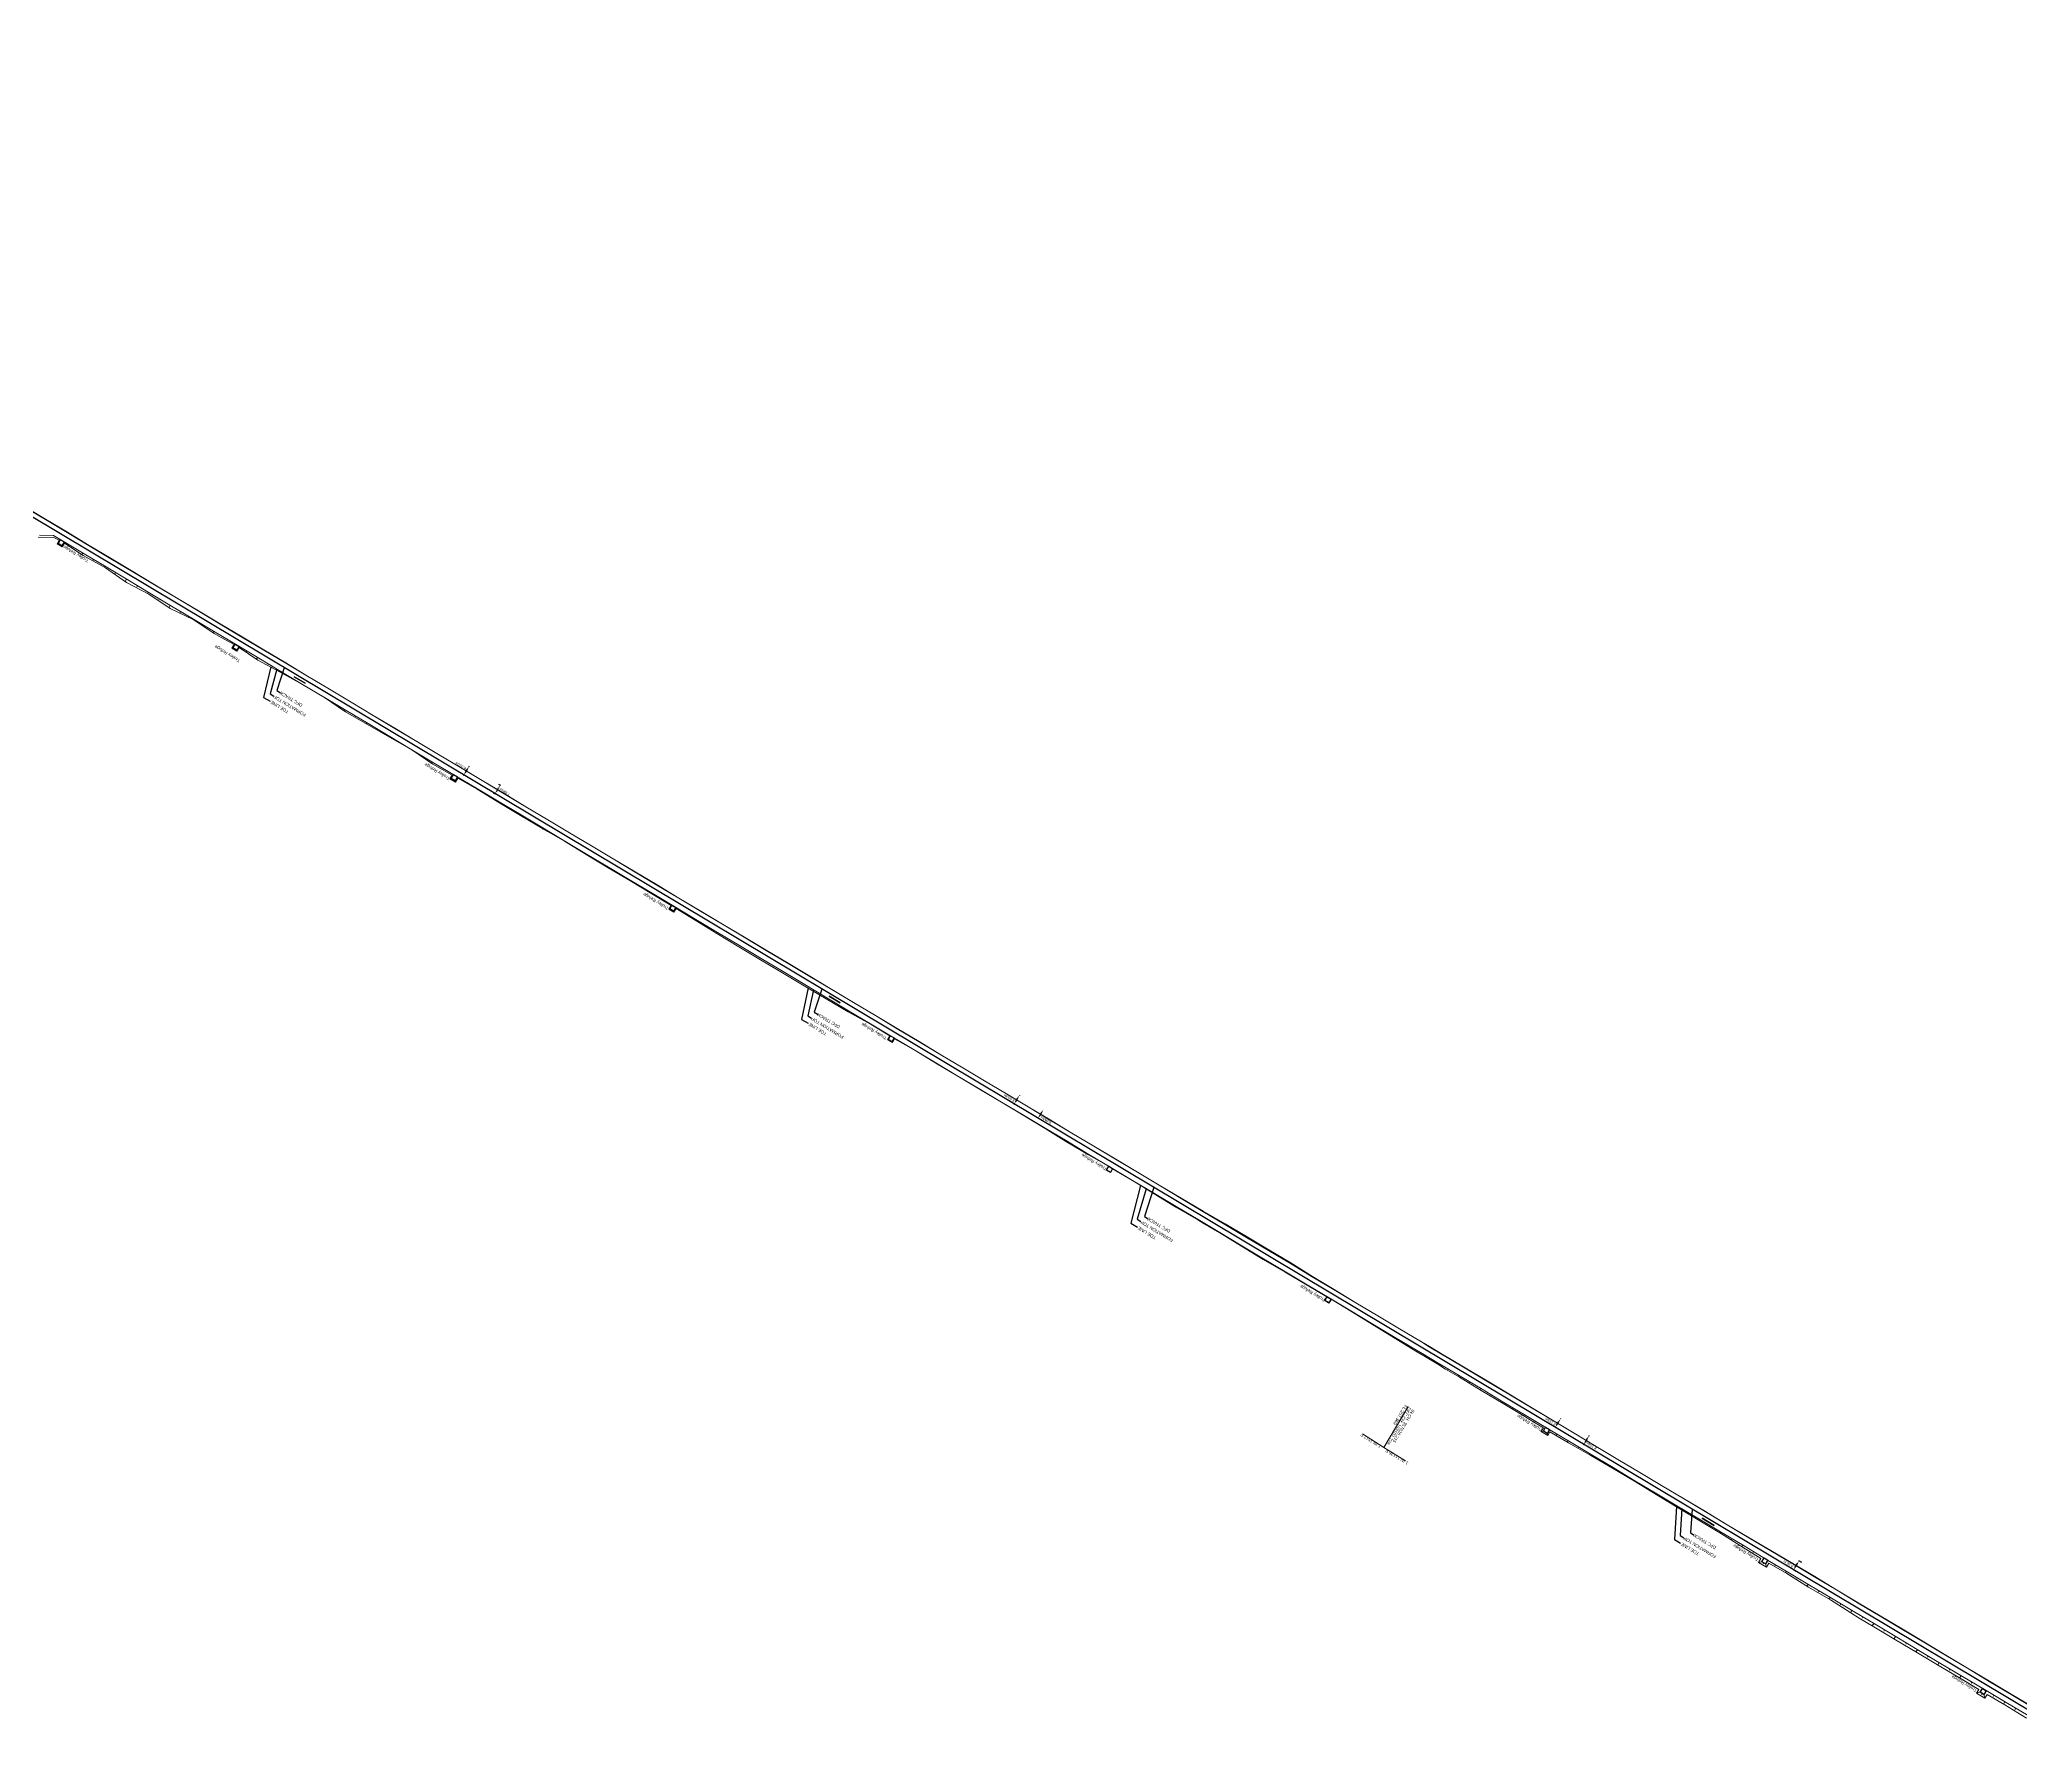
# Model space of a CAD drawing. Header units: metres. Extents: x 593990 to 610403, y 3402023 to 3411833.
# Drawn here: x 595040 to 596597, y 3410249 to 3411596 of the extents above; entities that cross this region are included whole.
import ezdxf
from ezdxf.enums import TextEntityAlignment as Align

# ---------------------------------------------------------------- set-up
doc = ezdxf.new("R2010")
doc.units = ezdxf.units.M
doc.header["$MEASUREMENT"] = 0
doc.header["$PDSIZE"] = 1
for name, color, linetype, lineweight in [('PROPOSED DFCC TOE LINE', 18, 'Continuous', 0), ('PROPOSED DFCC TOE SLOPES', 239, 'Continuous', 0), ('PROPOSED DFCC TRACK', 1, 'Continuous', 0), ('PROPOSED FORMATION LINE - PLAN', 187, 'Continuous', 0), ('PROPOSED GRADES IN PLAN', 10, 'Continuous', 0)]:
    doc.layers.add(name, color=color, linetype=linetype, lineweight=lineweight)
doc.layers.add('Trolley Refuse', color=10, linetype='Continuous')
doc.styles.get("Standard").update_dxf_attribs({"font": 'arial.ttf'})
doc.styles.add('Style-Arial', font='arial.ttf')
doc.dimstyles.new('ISO-25', dxfattribs={"dimtxt": 2.5, "dimasz": 2.5, "dimexe": 1.25, "dimexo": 0.625, "dimtad": 1, "dimtxsty": 'Standard', "dimcen": 2.5, "dimadec": 0, "dimazin": 0, "dimtfac": 1, "dimtmove": 0, "dimatfit": 3, "dimfxl": 1, "dimarcsym": 0})
doc.dimstyles.get("Standard").update_dxf_attribs({"dimtxt": 0.18, "dimasz": 0.18, "dimexe": 0.18, "dimexo": 0.0625, "dimgap": 0.09, "dimtad": 0, "dimtih": 1, "dimtoh": 1, "dimdec": 4, "dimzin": 0, "dimdsep": 46, "dimtxsty": 'Standard', "dimcen": 0.09, "dimadec": 0, "dimazin": 0, "dimtfac": 1, "dimtdec": 4, "dimtofl": 0, "dimtmove": 0, "dimatfit": 3, "dimfxl": 1, "dimtolj": 1, "dimtzin": 0, "dimarcsym": 0})

# ---------------------------------------------------------------- blocks, each defined once
blk = doc.blocks.new('*D86')
at = {"layer": 'Defpoints', "color": 0, "transparency": 16777216}
for p in [(596420.7, 3410391.5), (596422.8, 3410400), (596425, 3410398.7)]:
    blk.add_point(p, dxfattribs=at)
at = {"layer": 'PROPOSED DFCC TRACK', "color": 0, "lineweight": -2, "transparency": 16777216}
for p, q in [((596420.6, 3410391.6), (596418.4, 3410392.8)), ((596419.8, 3410394.9), (596421.5, 3410397.8)), ((596424.9, 3410398.7), (596422.7, 3410400))]:
    blk.add_line(p, q, dxfattribs=at)
at = {"layer": 'PROPOSED DFCC TRACK', "color": 0, "transparency": 16777216}
for points in [[(596419.4, 3410395.1), (596420.2, 3410394.7), (596418.5, 3410392.8)], [(596421.2, 3410398), (596421.9, 3410397.6), (596422.8, 3410400)]]:
    blk.add_solid(points, dxfattribs=at)
at = {"layer": 'PROPOSED DFCC TRACK', "color": 0, "lineweight": 0, "transparency": 16777216, "insert": (596414.4, 3410397.6), "char_height": 2, "attachment_point": 5, "rotation": 149, "style": 'Style-Arial'}
blk.add_mtext('\\A1;\\A1;8.36 m', dxfattribs=at)
blk = doc.blocks.new('TerminatorOpen_0.5')
at = {"color": 0, "linetype": 'ByBlock', "lineweight": -2}
for q in [(-1, 0.25), (-1, 0), (-1, -0.25)]:
    blk.add_line((0, 0), q, dxfattribs=at)
blk = doc.blocks.new('*D48')
at = {"layer": 'Defpoints', "color": 0, "transparency": 16777216}
for p in [(596253.1, 3410491.7), (596257.3, 3410498.7), (596257.8, 3410498.4)]:
    blk.add_point(p, dxfattribs=at)
at = {"layer": 'PROPOSED DFCC TRACK', "color": 0, "lineweight": -2, "transparency": 16777216}
for p, q in [((596253.2, 3410491.6), (596253.7, 3410491.3)), ((596254.9, 3410493.5), (596256.5, 3410496.2)), ((596257.4, 3410498.6), (596257.9, 3410498.3))]:
    blk.add_line(p, q, dxfattribs=at)
at = {"layer": 'PROPOSED DFCC TRACK', "color": 0, "transparency": 16777216}
for points in [[(596254.5, 3410493.7), (596255.3, 3410493.3), (596253.6, 3410491.4)], [(596256.2, 3410496.5), (596256.9, 3410496), (596257.8, 3410498.4)]]:
    blk.add_solid(points, dxfattribs=at)
at = {"layer": 'PROPOSED DFCC TRACK', "color": 0, "lineweight": 0, "transparency": 16777216, "insert": (596259.5, 3410490.7), "char_height": 2, "attachment_point": 5, "rotation": 149, "style": 'Style-Arial'}
blk.add_mtext('\\A1;8.164m', dxfattribs=at)
blk = doc.blocks.new('*D49')
at = {"layer": 'Defpoints', "color": 0, "transparency": 16777216}
for p in [(596231.5, 3410504.6), (596235.4, 3410511.7), (596235.7, 3410511.6)]:
    blk.add_point(p, dxfattribs=at)
at = {"layer": 'PROPOSED DFCC TRACK', "color": 0, "lineweight": -2, "transparency": 16777216}
for p, q in [((596231.4, 3410504.7), (596231.1, 3410504.8)), ((596232.5, 3410506.9), (596234.1, 3410509.6)), ((596235.6, 3410511.7), (596235.3, 3410511.8))]:
    blk.add_line(p, q, dxfattribs=at)
at = {"layer": 'PROPOSED DFCC TRACK', "color": 0, "transparency": 16777216}
for points in [[(596232.2, 3410507.1), (596232.9, 3410506.7), (596231.2, 3410504.8)], [(596233.8, 3410509.8), (596234.5, 3410509.4), (596235.4, 3410511.7)]]:
    blk.add_solid(points, dxfattribs=at)
at = {"layer": 'PROPOSED DFCC TRACK', "color": 0, "lineweight": 0, "transparency": 16777216, "insert": (596227.5, 3410509.5), "char_height": 2, "attachment_point": 5, "rotation": 149, "style": 'Style-Arial'}
blk.add_mtext('\\A1;8.133m', dxfattribs=at)
blk = doc.blocks.new('*D50')
at = {"layer": 'Defpoints', "color": 0, "transparency": 16777216}
for p in [(595828.8, 3410754.8), (595828.9, 3410754.7), (595824.7, 3410747.8)]:
    blk.add_point(p, dxfattribs=at)
at = {"layer": 'PROPOSED DFCC TRACK', "color": 0, "lineweight": -2, "transparency": 16777216}
for p, q in [((595826, 3410749.9), (595827.6, 3410752.6)), ((595828.9, 3410754.7), (595829, 3410754.7)), ((595824.8, 3410747.8), (595824.8, 3410747.7))]:
    blk.add_line(p, q, dxfattribs=at)
at = {"layer": 'PROPOSED DFCC TRACK', "color": 0, "transparency": 16777216}
for points in [[(595825.6, 3410750.2), (595826.4, 3410749.7), (595824.7, 3410747.8)], [(595827.2, 3410752.8), (595827.9, 3410752.4), (595828.9, 3410754.7)]]:
    blk.add_solid(points, dxfattribs=at)
at = {"layer": 'PROPOSED DFCC TRACK', "color": 0, "lineweight": 0, "transparency": 16777216, "insert": (595830.9, 3410746.7), "char_height": 2, "attachment_point": 5, "rotation": 149, "style": 'Style-Arial'}
blk.add_mtext('\\A1;8.093m', dxfattribs=at)
blk = doc.blocks.new('*D51')
at = {"layer": 'Defpoints', "color": 0, "transparency": 16777216}
for p in [(595809.9, 3410766.1), (595810, 3410766), (595805.7, 3410759.2)]:
    blk.add_point(p, dxfattribs=at)
at = {"layer": 'PROPOSED DFCC TRACK', "color": 0, "lineweight": -2, "transparency": 16777216}
for p, q in [((595807.2, 3410761.2), (595808.7, 3410763.9)), ((595810, 3410766), (595810.1, 3410765.9)), ((595805.8, 3410759.1), (595806, 3410759))]:
    blk.add_line(p, q, dxfattribs=at)
at = {"layer": 'PROPOSED DFCC TRACK', "color": 0, "transparency": 16777216}
for points in [[(595808.4, 3410764.1), (595809.1, 3410763.6), (595810, 3410766)], [(595806.8, 3410761.4), (595807.5, 3410761), (595805.9, 3410759.1)]]:
    blk.add_solid(points, dxfattribs=at)
at = {"layer": 'PROPOSED DFCC TRACK', "color": 0, "lineweight": 0, "transparency": 16777216, "insert": (595802.1, 3410763.9), "char_height": 2, "attachment_point": 5, "rotation": 149, "style": 'Style-Arial'}
blk.add_mtext('\\A1;8.092m', dxfattribs=at)
blk = doc.blocks.new('*D52')
at = {"layer": 'Defpoints', "color": 0, "transparency": 16777216}
for p in [(595396.4, 3411003.9), (595400.5, 3411010.7), (595402, 3411009.8)]:
    blk.add_point(p, dxfattribs=at)
at = {"layer": 'PROPOSED DFCC TRACK', "color": 0, "lineweight": -2, "transparency": 16777216}
for p, q in [((595396.5, 3411003.8), (595398, 3411002.9)), ((595399.2, 3411005.1), (595400.7, 3411007.7)), ((595400.6, 3411010.7), (595402.1, 3411009.8))]:
    blk.add_line(p, q, dxfattribs=at)
at = {"layer": 'PROPOSED DFCC TRACK', "color": 0, "transparency": 16777216}
for points in [[(595398.8, 3411005.3), (595399.5, 3411004.9), (595397.9, 3411003)], [(595400.4, 3411007.9), (595401.1, 3411007.5), (595402, 3411009.8)]]:
    blk.add_solid(points, dxfattribs=at)
at = {"layer": 'PROPOSED DFCC TRACK', "color": 0, "lineweight": 0, "transparency": 16777216, "insert": (595405.4, 3411004.6), "char_height": 2, "attachment_point": 5, "rotation": 149, "style": 'Style-Arial'}
blk.add_mtext('\\A1;7.985m', dxfattribs=at)
blk = doc.blocks.new('*D53')
at = {"layer": 'Defpoints', "color": 0, "transparency": 16777216}
for p in [(595373.8, 3411017.4), (595377.5, 3411024.5), (595377.9, 3411024.3)]:
    blk.add_point(p, dxfattribs=at)
at = {"layer": 'PROPOSED DFCC TRACK', "color": 0, "lineweight": -2, "transparency": 16777216}
for p, q in [((595373.7, 3411017.5), (595373.2, 3411017.7)), ((595374.6, 3411019.8), (595376.2, 3411022.4)), ((595377.8, 3411024.3), (595377.3, 3411024.6))]:
    blk.add_line(p, q, dxfattribs=at)
at = {"layer": 'PROPOSED DFCC TRACK', "color": 0, "transparency": 16777216}
for points in [[(595374.3, 3411020), (595375, 3411019.6), (595373.3, 3411017.7)], [(595375.8, 3411022.6), (595376.5, 3411022.2), (595377.5, 3411024.5)]]:
    blk.add_solid(points, dxfattribs=at)
at = {"layer": 'PROPOSED DFCC TRACK', "color": 0, "lineweight": 0, "transparency": 16777216, "insert": (595371, 3411025), "char_height": 2, "attachment_point": 5, "rotation": 149, "style": 'Style-Arial'}
blk.add_mtext('\\A1;8.001m', dxfattribs=at)

msp = doc.modelspace()

# ---------------------------------------------------------------- linework, layer by layer
at = {"layer": 'PROPOSED DFCC TOE LINE', "lineweight": 0, "flags": 128}
for points in [[(595027.5165, 3411229.11), (595044.7, 3411218.8763), (595061.8546, 3411208.5942), (595079.0038, 3411198.3031), (595096.1627, 3411188.0284), (595113.3313, 3411177.7697), (595130.4399, 3411167.4107), (595147.6292, 3411157.1867), (595164.7376, 3411146.8275), (595181.9492, 3411136.6407), (595199.1321, 3411126.4061), (595216.2749, 3411116.1042), (595233.4487, 3411105.8544), (595250.6194, 3411095.5993), (595267.7356, 3411085.253), (595284.8875, 3411074.9665), (595302.034, 3411064.6709), (595319.259, 3411054.5065), (595336.3853, 3411044.1772), (595353.5528, 3411033.9167), (595370.7077, 3411023.6352), (595387.9088, 3411013.431), (595405.064, 3411003.15), (595422.1955, 3410992.8293), (595439.3727, 3410982.5851), (595456.5387, 3410972.322), (595473.7059, 3410962.0611), (595490.8828, 3410951.8164), (595508.0589, 3410941.5703), (595525.2251, 3410931.3078), (595542.375, 3410921.0178), (595559.5438, 3410910.7594), (595576.7114, 3410900.4993), (595593.8757, 3410890.2335), (595611.0471, 3410879.9794), (595628.2377, 3410869.7577), (595645.4229, 3410859.5269), (595662.5618, 3410849.2185), (595679.7016, 3410838.9117), (595696.887, 3410828.6812), (595714.0792, 3410818.4621), (595731.2141, 3410808.147), (595748.3769, 3410797.8787), (595765.5514, 3410787.63), (595782.7146, 3410777.3624), (595799.8949, 3410767.1233), (595817.0656, 3410756.8682), (595834.2108, 3410746.5706), (595851.3561, 3410736.273), (595868.5654, 3410726.0823), (595885.7478, 3410715.8468), (595902.8876, 3410705.5399), (595920.0322, 3410695.2413), (595937.2201, 3410685.0149), (595954.4427, 3410674.8467), (595971.7297, 3410664.7861), (595989.0642, 3410654.805), (596006.1988, 3410644.4894), (596023.4009, 3410634.2868), (596040.2978, 3410623.5738), (596057.381, 3410613.1723), (596074.5287, 3410602.8788), (596091.7216, 3410592.6608), (596108.9206, 3410582.453), (596126.0817, 3410572.1819), (596132.3185, 3410568.4426), (596143.2329, 3410561.8941), (596149.4676, 3410558.1514), (596160.4157, 3410551.6592), (596177.6166, 3410541.4547), (596194.7792, 3410531.1861), (596211.9222, 3410520.8845), (596229.0674, 3410510.5868), (596246.2101, 3410500.2849), (596263.3274, 3410489.9404), (596280.5072, 3410479.7007), (596297.6745, 3410469.4399), (596314.8456, 3410459.1853), (596332.0171, 3410448.9317), (596349.1858, 3410438.6732), (596366.3368, 3410428.3852), (596383.4958, 3410418.1104), (596400.73, 3410407.9616), (596417.9526, 3410397.7933), (596435.1339, 3410387.5558), (596452.2368, 3410377.1873), (596469.3491, 3410366.8345), (596486.5646, 3410356.6545), (596503.7794, 3410346.4731), (596520.9427, 3410336.2056), (596538.0941, 3410325.9183), (596555.2639, 3410315.6615), (596572.4458, 3410305.4253), (596589.6061, 3410295.1527), (596606.7897, 3410284.9192)], [(596601.6284, 3410276.2863), (596584.5309, 3410286.6637), (596570.6889, 3410294.9829), (596568.892, 3410291.9849), (596562.2827, 3410295.9461), (596564.0694, 3410298.9272), (596550.1685, 3410307.1389), (596533.0132, 3410317.4198), (596515.8475, 3410327.6832), (596498.5692, 3410337.7583), (596481.4931, 3410348.1716), (596470.1931, 3410354.9774), (596463.4829, 3410359.0488), (596447.4817, 3410369.2338), (596430.1767, 3410379.2643), (596413.2235, 3410389.8831), (596398.9946, 3410397.9947), (596397.1603, 3410394.9265), (596390.9377, 3410398.6467), (596392.7667, 3410401.706), (596378.8621, 3410410.36), (596361.9605, 3410421.0652), (596344.9077, 3410431.5174), (596327.7241, 3410441.751), (596310.6273, 3410452.1298), (596293.5878, 3410462.6042), (596276.3343, 3410472.7209), (596259.0968, 3410482.8642), (596241.6968, 3410492.7358), (596227.0543, 3410501.5099), (596225.2598, 3410498.5084), (596220.2303, 3410501.5153), (596222.0318, 3410504.5286), (596212.3386, 3410510.3719), (596207.4273, 3410513.3327), (596207.4125, 3410513.3415), (596190.2056, 3410523.536), (596173.0668, 3410533.8445), (596155.9883, 3410544.2539), (596145.0262, 3410550.7226), (596138.8157, 3410554.5058), (596127.9543, 3410561.143), (596121.7392, 3410564.9184), (596104.6735, 3410575.3491), (596087.6064, 3410585.7775), (596070.5783, 3410596.2712), (596055.0332, 3410605.5763), (596053.2334, 3410602.5733), (596050.0033, 3410604.5092), (596051.8005, 3410607.5079), (596036.2409, 3410616.7881), (596018.9938, 3410626.9154), (596001.6949, 3410636.9561), (595984.6743, 3410647.4622), (595967.6223, 3410657.9158), (595954.5764, 3410665.4968), (595951.0693, 3410667.5348), (595950.3286, 3410667.9652), (595933.0749, 3410678.0815), (595915.9845, 3410688.4709), (595898.9163, 3410698.8974), (595883.3516, 3410708.2741), (595881.5588, 3410705.2753), (595878.4187, 3410707.1527), (595880.2007, 3410710.1334), (595864.466, 3410719.2255), (595847.1611, 3410729.2562), (595830.2136, 3410739.8846), (595813.0922, 3410750.2221), (595795.9132, 3410760.4634), (595778.7674, 3410770.7602), (595761.6243, 3410781.0613), (595744.3618, 3410791.163), (595727.3244, 3410801.641), (595711.8338, 3410810.481), (595710.0152, 3410807.4392), (595706.2933, 3410809.6644), (595708.1013, 3410812.6885), (595697.0463, 3410819.4609), (595693.6634, 3410821.5333), (595692.895, 3410822.004), (595675.3744, 3410831.6739), (595658.1733, 3410841.8781), (595641.0033, 3410852.1344), (595623.7607, 3410862.2692), (595606.529, 3410872.4224), (595589.4069, 3410882.7587), (595572.3133, 3410893.1428), (595555.2592, 3410903.593), (595540.1793, 3410912.8715), (595538.3938, 3410909.8924), (595534.4546, 3410912.2533), (595536.2615, 3410915.2682), (595521.1357, 3410924.4676), (595503.9897, 3410934.764), (595486.7603, 3410944.921), (595469.6247, 3410955.2347), (595452.6042, 3410965.7411), (595439.6816, 3410973.1019), (595435.7762, 3410975.3264), (595435.2219, 3410975.6422), (595418.0253, 3410985.854), (595400.8632, 3410996.1235), (595383.8736, 3411006.6815), (595368.6548, 3411015.2415), (595366.8242, 3411012.1796), (595362.4552, 3411014.7917), (595364.2166, 3411017.7379), (595348.998, 3411026.2983), (595332.5082, 3411037.6923), (595315.0729, 3411047.5048), (595297.7489, 3411057.5034), (595280.3583, 3411067.3908), (595263.812, 3411078.6903), (595246.6213, 3411088.9118), (595229.1145, 3411098.6048), (595211.5475, 3411108.197), (595196.8459, 3411117.9418), (595195.107, 3411115.0334), (595191.0197, 3411117.4771), (595192.7621, 3411120.3915), (595182.5406, 3411125.9127), (595177.0435, 3411128.9097), (595160.656, 3411140.0003), (595142.4962, 3411148.601), (595125.9186, 3411159.8482), (595108.1884, 3411169.1675), (595091.749, 3411180.6458), (595074.26, 3411190.3685), (595059.506, 3411200.1069), (595057.7593, 3411197.1926), (595053.7449, 3411199.5987), (595055.448, 3411202.4403), (595051.1378, 3411204.578), (595038.8885, 3411204.7555)]]:
    msp.add_lwpolyline(points, dxfattribs=at)
at = {"layer": 'PROPOSED DFCC TOE SLOPES', "flags": 128}
for points in [[(595043.4063, 3411219.2802), (595043.5679, 3411219.5505)], [(595052.0682, 3411214.2807), (595052.1471, 3411214.4127)], [(595054.5544, 3411199.8015), (595053.7449, 3411199.5987)], [(595060.5723, 3411209.0173), (595060.7244, 3411209.2716)], [(595069.2274, 3411204.0063), (595069.2993, 3411204.1267)], [(595057.5565, 3411198.0022), (595057.7593, 3411197.1926)], [(595065.3068, 3411197.4486), (595065.0559, 3411197.029)], [(595073.8898, 3411192.3172), (595073.1592, 3411191.0951)], [(595077.7384, 3411198.7545), (595077.8739, 3411198.9812)], [(595082.4729, 3411187.1858), (595082.1625, 3411186.6667)], [(595086.3871, 3411193.7329), (595086.4528, 3411193.8427)], [(595094.9045, 3411188.4916), (595095.0322, 3411188.7053)], [(595091.0559, 3411182.0543), (595090.5968, 3411181.2864)], [(595099.6389, 3411176.9229), (595099.2623, 3411176.2929)], [(595103.5517, 3411183.4675), (595103.6159, 3411183.5749)], [(595108.2219, 3411171.7915), (595107.1053, 3411169.9238)], [(595112.0705, 3411178.2287), (595112.2002, 3411178.4456)], [(595120.706, 3411173.185), (595120.7584, 3411173.2727)], [(595116.805, 3411166.66), (595116.3452, 3411165.8909)], [(595125.388, 3411161.5286), (595124.7504, 3411160.4622)], [(595129.2366, 3411167.9659), (595129.3127, 3411168.0932)], [(595133.971, 3411156.3971), (595133.5431, 3411155.6814)], [(595137.8608, 3411162.9034), (595137.902, 3411162.9723)], [(595146.4026, 3411157.703), (595146.4967, 3411157.8603)], [(595142.554, 3411151.2657), (595141.404, 3411149.342)], [(595151.1371, 3411146.1343), (595150.7583, 3411145.5008)], [(595155.0209, 3411152.6306), (595155.0562, 3411152.6896)], [(595159.7201, 3411141.0028), (595159.4595, 3411140.567)], [(595163.5687, 3411147.4401), (595163.6104, 3411147.51)], [(595164.6996, 3411146.764), (595164.7376, 3411146.8275)], [(595168.3031, 3411135.8714), (595168.0804, 3411135.4989)], [(595176.8862, 3411130.74), (595176.1524, 3411129.5127)], [(595202.6352, 3411115.3457), (595202.3695, 3411114.9012)], [(595211.2183, 3411110.2142), (595210.448, 3411108.9258)], [(595219.8013, 3411105.0828), (595219.4875, 3411104.5578)], [(595228.3843, 3411099.9514), (595227.9571, 3411099.2368)], [(595236.9674, 3411094.8199), (595236.8409, 3411094.6084)], [(595245.5504, 3411089.6885), (595245.4678, 3411089.5504)], [(595246.6813, 3411089.0123), (595246.6213, 3411088.9118)], [(595263.8474, 3411078.7495), (595263.812, 3411078.6903)], [(595271.2995, 3411074.2942), (595271.1473, 3411074.0396)], [(595279.8825, 3411069.1627), (595279.2682, 3411068.1352)], [(595284.862, 3411074.9239), (595284.8875, 3411074.9665)], [(595288.4655, 3411064.0313), (595288.1867, 3411063.5649)], [(595292.3226, 3411070.4828), (595292.3311, 3411070.497)], [(595300.8971, 3411065.3371), (595300.9043, 3411065.3492)], [(595302.0281, 3411064.661), (595302.034, 3411064.6709)], [(595297.0485, 3411058.8999), (595296.6031, 3411058.1548)], [(595305.6316, 3411053.7684), (595305.4505, 3411053.4656)], [(595314.2146, 3411048.637), (595313.9315, 3411048.1635)], [(595336.3602, 3411044.1352), (595336.3853, 3411044.1772)], [(595322.7976, 3411043.5056), (595322.7197, 3411043.3753)], [(595331.3807, 3411038.3741), (595331.3595, 3411038.3388)], [(595339.9637, 3411033.2427), (595339.8152, 3411032.9943)], [(595343.8251, 3411039.7015), (595343.838, 3411039.723)], [(595352.3953, 3411034.5485), (595352.4217, 3411034.5927)], [(595360.9892, 3411029.4352), (595361, 3411029.4533)], [(595348.5467, 3411028.1113), (595347.9116, 3411027.049)], [(595357.1297, 3411022.9798), (595356.8489, 3411022.51)], [(595363.5457, 3411015.0662), (595362.4552, 3411014.7917)], [(595365.0477, 3411014.1682), (595364.6397, 3411013.4857)], [(595366.5498, 3411013.2702), (595366.8242, 3411012.1796)], [(595369.5613, 3411024.2857), (595369.5774, 3411024.3126)], [(595370.6923, 3411023.6095), (595370.7077, 3411023.6352)], [(595374.2958, 3411012.7169), (595374.1508, 3411012.4744)], [(595382.8788, 3411007.5855), (595382.7247, 3411007.3277)], [(595391.4619, 3411002.4541), (595391.3555, 3411002.2761)], [(595400.0449, 3410997.3226), (595399.7439, 3410996.8192)], [(595408.6279, 3410992.1912), (595408.4707, 3410991.9283)], [(595417.2109, 3410987.0598), (595416.8945, 3410986.5306)], [(595422.1905, 3410992.8209), (595422.1955, 3410992.8293)], [(595425.794, 3410981.9283), (595425.6423, 3410981.6746)], [(595429.6475, 3410988.3739), (595429.6524, 3410988.3821)], [(595438.2256, 3410983.2342), (595438.241, 3410983.26)], [(595434.377, 3410976.7969), (595434.0889, 3410976.315)], [(595442.96, 3410971.6655), (595442.8639, 3410971.5047)], [(595446.8167, 3410978.1162), (595446.8247, 3410978.1297)], [(595451.543, 3410966.534), (595451.459, 3410966.3935)], [(595455.3916, 3410972.9713), (595455.4077, 3410972.9982)], [(595463.9829, 3410967.8537), (595463.9912, 3410967.8676)], [(595452.674, 3410965.8579), (595452.6042, 3410965.7411)], [(595472.5577, 3410962.7084), (595472.5748, 3410962.7371)], [(595481.1517, 3410957.5953), (595481.1627, 3410957.6137)], [(595489.7237, 3410952.4456), (595489.7511, 3410952.4913)], [(595498.323, 3410947.3413), (595498.3392, 3410947.3684)], [(595506.8898, 3410942.1827), (595506.9272, 3410942.2453)], [(595515.4919, 3410937.0832), (595515.511, 3410937.1151)], [(595524.0558, 3410931.9198), (595524.0942, 3410931.9839)], [(595532.6545, 3410926.8145), (595532.6702, 3410926.8407)], [(595541.2219, 3410921.6569), (595541.2451, 3410921.6957)], [(595535.204, 3410912.4411), (595534.4546, 3410912.2533)], [(595538.2061, 3410910.6418), (595538.3938, 3410909.8924)], [(595549.8166, 3410916.545), (595549.8282, 3410916.5645)], [(595558.388, 3410911.3941), (595558.4126, 3410911.4353)], [(595566.9838, 3410906.284), (595566.9965, 3410906.3053)], [(595575.554, 3410901.1312), (595575.5804, 3410901.1753)], [(595584.1499, 3410896.0212), (595584.1627, 3410896.0427)], [(595592.7201, 3410890.8683), (595592.7449, 3410890.9098)], [(595601.3166, 3410885.7595), (595601.3301, 3410885.782)], [(595609.8861, 3410880.6055), (595609.9157, 3410880.655)], [(595618.4895, 3410875.508), (595618.5098, 3410875.542)], [(595627.0522, 3410870.3426), (595627.1051, 3410870.4311)], [(595635.6666, 3410865.2637), (595635.6981, 3410865.3163)], [(595644.2182, 3410860.0797), (595644.2907, 3410860.2009)], [(595652.8322, 3410855.0001), (595652.8632, 3410855.0519)], [(595661.3843, 3410849.8168), (595661.4326, 3410849.8977)], [(595669.9849, 3410844.7148), (595670.0024, 3410844.7441)], [(595678.5503, 3410839.554), (595678.5723, 3410839.5907)], [(595687.1477, 3410834.4465), (595687.162, 3410834.4704)], [(595695.7164, 3410829.2911), (595695.7547, 3410829.3552)], [(595704.3249, 3410824.2023), (595704.3504, 3410824.2449)], [(595712.8825, 3410819.0282), (595712.9465, 3410819.1354)], [(595721.4916, 3410813.9405), (595721.5177, 3410813.9841)], [(595706.8668, 3410809.8087), (595706.2933, 3410809.6644)], [(595709.8709, 3410808.0127), (595710.0152, 3410807.4392)], [(595730.0485, 3410808.7654), (595730.0851, 3410808.8266)], [(595738.6481, 3410803.6616), (595738.6647, 3410803.6894)], [(595747.2146, 3410798.5025), (595747.2461, 3410798.5552)], [(595755.8151, 3410793.4003), (595755.8326, 3410793.4296)], [(595761.663, 3410781.1262), (595761.6243, 3410781.0613)], [(595764.3806, 3410788.2396), (595764.4199, 3410788.3052)], [(595772.9829, 3410783.1404), (595773.0022, 3410783.1727)], [(595769.0907, 3410776.6302), (595769.0664, 3410776.5895)], [(595777.6981, 3410771.5395), (595777.638, 3410771.4389)], [(595781.5467, 3410777.9767), (595781.5839, 3410778.0389)], [(595786.2811, 3410766.408), (595786.2459, 3410766.3491)], [(595790.1513, 3410772.8814), (595790.1729, 3410772.9175)], [(595798.7127, 3410767.7139), (595798.763, 3410767.7979)], [(595794.8642, 3410761.2766), (595794.7836, 3410761.1418)], [(595803.4472, 3410756.1452), (595803.409, 3410756.0813)], [(595807.3224, 3410762.6269), (595807.349, 3410762.6714)], [(595812.0302, 3410751.0137), (595811.9603, 3410750.8969)], [(595815.8788, 3410757.451), (595815.9343, 3410757.5438)], [(595824.4852, 3410752.3587), (595824.5086, 3410752.3978)], [(595820.6132, 3410745.8823), (595820.569, 3410745.8084)], [(595829.1963, 3410740.7509), (595829.0856, 3410740.5657)], [(595833.0448, 3410747.1881), (595833.0812, 3410747.249)], [(595837.7793, 3410735.6194), (595837.675, 3410735.445)], [(595841.6409, 3410742.0784), (595841.6539, 3410742.1002)], [(595850.2109, 3410736.9253), (595850.2265, 3410736.9514)], [(595846.3623, 3410730.488), (595846.0445, 3410729.9564)], [(595854.9454, 3410725.3565), (595854.8094, 3410725.1291)], [(595858.8104, 3410731.8214), (595858.8269, 3410731.849)], [(595863.5284, 3410720.2251), (595863.3258, 3410719.8863)], [(595867.377, 3410726.6624), (595867.4315, 3410726.7537)], [(595875.9923, 3410721.5849), (595876.0245, 3410721.6389)], [(595872.1114, 3410715.0937), (595872.0479, 3410714.9874)], [(595884.543, 3410716.3995), (595884.6157, 3410716.5211)], [(595889.2775, 3410704.8308), (595889.2496, 3410704.7842)], [(595893.1572, 3410711.3202), (595893.1884, 3410711.3724)], [(595901.7091, 3410706.1366), (595901.7583, 3410706.219)], [(595897.8605, 3410699.6994), (595897.7876, 3410699.5774)], [(595906.4435, 3410694.5679), (595906.3847, 3410694.4695)], [(595910.3112, 3410701.0372), (595910.3303, 3410701.0691)], [(595915.0266, 3410689.4365), (595914.8599, 3410689.1578)], [(595918.8751, 3410695.8738), (595918.9026, 3410695.9198)], [(595927.4759, 3410690.7721), (595927.4937, 3410690.8018)], [(595923.6096, 3410684.3051), (595923.5066, 3410684.1329)], [(595932.1926, 3410679.1736), (595931.9489, 3410678.766)], [(595936.0412, 3410685.6109), (595936.0877, 3410685.6887)], [(595940.7756, 3410674.0422), (595940.6703, 3410673.866)], [(595944.6605, 3410680.5401), (595944.6967, 3410680.6007)], [(595953.2072, 3410675.348), (595953.308, 3410675.5166)], [(595961.8688, 3410670.3479), (595961.9473, 3410670.4792)], [(595949.3587, 3410668.9108), (595949.1918, 3410668.6317)], [(595957.9417, 3410663.7793), (595957.8889, 3410663.691)], [(595966.5247, 3410658.6479), (595966.4829, 3410658.5779)], [(595967.6557, 3410657.9717), (595967.6223, 3410657.9158)], [(595970.3733, 3410665.0851), (595970.5908, 3410665.449)], [(595979.1056, 3410660.2034), (595979.2549, 3410660.4532)], [(595987.5394, 3410654.8223), (595987.9222, 3410655.4626)], [(595996.3125, 3410650.0088), (595996.5026, 3410650.3268)], [(596004.7054, 3410644.5594), (596005.0699, 3410645.169)], [(596013.4775, 3410639.7441), (596013.6665, 3410640.0603)], [(596021.8715, 3410634.2965), (596022.2675, 3410634.959)], [(596030.5953, 3410629.4006), (596030.7361, 3410629.6362)], [(596039.0375, 3410624.0337), (596039.1846, 3410624.2797)], [(596047.6672, 3410618.9803), (596047.7139, 3410619.0584)], [(596056.2036, 3410613.7708), (596056.2555, 3410613.8576)], [(596064.8058, 3410608.6715), (596064.8251, 3410608.7037)], [(596053.486, 3410606.6574), (596053.4178, 3410606.5433)], [(596060.938, 3410602.2021), (596060.9027, 3410602.143)], [(596069.5211, 3410597.0706), (596069.4477, 3410596.948)], [(596073.3696, 3410603.5079), (596073.399, 3410603.557)], [(596074.5006, 3410602.8318), (596074.5287, 3410602.8788)], [(596078.1041, 3410591.9392), (596078.0373, 3410591.8275)], [(596086.6871, 3410586.8078), (596086.4845, 3410586.4689)], [(596095.2701, 3410581.6763), (596095.1428, 3410581.4634)], [(596103.8532, 3410576.5449), (596103.549, 3410576.0362)], [(596112.4362, 3410571.4135), (596112.2591, 3410571.1172)], [(596121.0192, 3410566.282), (596120.6148, 3410565.6056)], [(596129.6022, 3410561.1506), (596129.3801, 3410560.779)], [(596138.1853, 3410556.0192), (596137.6913, 3410555.1929)], [(596146.7683, 3410550.8877), (596146.5047, 3410550.4467)], [(596155.3513, 3410545.7563), (596154.8535, 3410544.9235)], [(596163.9344, 3410540.6249), (596163.6684, 3410540.1799)], [(596172.5174, 3410535.4934), (596171.9416, 3410534.5303)], [(596181.1004, 3410530.362), (596180.8037, 3410529.8657)], [(596189.6834, 3410525.2305), (596189.0764, 3410524.2152)], [(596198.2665, 3410520.0991), (596197.9709, 3410519.6048)], [(596206.8495, 3410514.9677), (596206.2788, 3410514.0132)], [(596215.4325, 3410509.8362), (596215.1404, 3410509.3476)], [(596221.8485, 3410501.9226), (596220.2303, 3410501.5153)], [(596224.8526, 3410500.1266), (596225.2598, 3410498.5084)], [(596232.5986, 3410499.5734), (596232.2936, 3410499.0633)], [(596241.1816, 3410494.4419), (596240.5665, 3410493.4131)], [(596249.7646, 3410489.3105), (596249.5075, 3410488.8804)], [(596258.3477, 3410484.1791), (596257.9504, 3410483.5146)], [(596263.3272, 3410489.9402), (596263.3274, 3410489.9404)], [(596270.7823, 3410485.49), (596270.7854, 3410485.4952)], [(596266.9307, 3410479.0476), (596266.7553, 3410478.7542)], [(596275.5137, 3410473.9162), (596275.1987, 3410473.3892)], [(596279.3623, 3410480.3535), (596279.3754, 3410480.3753)], [(596284.0967, 3410468.7848), (596283.9605, 3410468.5569)], [(596287.9526, 3410475.2342), (596287.9598, 3410475.2463)], [(596296.5284, 3410470.0906), (596296.5435, 3410470.1159)], [(596292.6798, 3410463.6533), (596292.451, 3410463.2707)], [(596301.2628, 3410458.5219), (596301.1239, 3410458.2895)], [(596305.1201, 3410464.9737), (596305.1288, 3410464.9882)], [(596309.8458, 3410453.3904), (596309.5047, 3410452.8199)], [(596313.6944, 3410459.8277), (596313.7143, 3410459.8609)], [(596322.2887, 3410454.7152), (596322.3, 3410454.734)], [(596318.4289, 3410448.259), (596318.2391, 3410447.9416)], [(596327.0119, 3410443.1276), (596326.5977, 3410442.4348)], [(596330.8605, 3410449.5648), (596330.8858, 3410449.6072)], [(596335.5949, 3410437.9961), (596335.3893, 3410437.6523)], [(596339.4569, 3410444.4559), (596339.4703, 3410444.4783)], [(596348.0265, 3410439.302), (596348.0547, 3410439.3491)], [(596344.1779, 3410432.8647), (596343.7755, 3410432.1916)], [(596352.761, 3410427.7333), (596352.5358, 3410427.3566)], [(596356.6204, 3410434.1888), (596356.6313, 3410434.207)], [(596361.344, 3410422.6018), (596360.837, 3410421.7538)], [(596365.1926, 3410429.0391), (596365.2069, 3410429.063)], [(596373.7807, 3410423.9162), (596373.7858, 3410423.9247)], [(596369.927, 3410417.4704), (596369.6124, 3410416.9441)], [(596378.5101, 3410412.339), (596377.7486, 3410411.0653)], [(596382.3586, 3410418.7762), (596382.3653, 3410418.7873)], [(596383.4896, 3410418.1001), (596383.4958, 3410418.1104)], [(596387.0931, 3410407.2075), (596386.6638, 3410406.4895)], [(596393.509, 3410399.2939), (596390.9377, 3410398.6467)], [(596395.0111, 3410398.3959), (596394.53, 3410397.5912)], [(596396.5131, 3410397.4979), (596397.1603, 3410394.9265)], [(596404.2591, 3410396.9447), (596403.8241, 3410396.217)], [(596412.8422, 3410391.8132), (596412.0785, 3410390.5358)], [(596421.4252, 3410386.6818), (596421.0042, 3410385.9776)], [(596430.0082, 3410381.5503), (596429.0598, 3410379.9639)], [(596438.5912, 3410376.4189), (596438.1402, 3410375.6644)], [(596447.1743, 3410371.2875), (596446.3416, 3410369.8947)], [(596455.7573, 3410366.156), (596455.2832, 3410365.363)], [(596464.3403, 3410361.0246), (596463.2484, 3410359.1981)], [(596472.9234, 3410355.8932), (596472.3607, 3410354.952)], [(596481.5064, 3410350.7617), (596480.3643, 3410348.8514)], [(596490.0894, 3410345.6303), (596489.4978, 3410344.6407)], [(596498.6724, 3410340.4989), (596497.4442, 3410338.4444)], [(596507.2555, 3410335.3674), (596506.6627, 3410334.376)], [(596515.8385, 3410330.236), (596514.7091, 3410328.347)], [(596524.4215, 3410325.1046), (596523.8605, 3410324.1661)], [(596533.0046, 3410319.9731), (596531.8823, 3410318.096)], [(596541.5876, 3410314.8417), (596541.0241, 3410313.8992)], [(596550.1706, 3410309.7102), (596549.0383, 3410307.8163)], [(596558.7536, 3410304.5788), (596558.1988, 3410303.6508)], [(596565.1673, 3410296.6688), (596562.2827, 3410295.9461)], [(596566.6684, 3410295.7691), (596566.1279, 3410294.8673)], [(596568.1694, 3410294.8695), (596568.892, 3410291.9849)], [(596575.9197, 3410294.3159), (596575.375, 3410293.4049)], [(596584.5027, 3410289.1845), (596583.4015, 3410287.3425)], [(596593.0858, 3410284.0531), (596592.5195, 3410283.1059)]]:
    msp.add_lwpolyline(points, dxfattribs=at)
at = {"layer": 'PROPOSED DFCC TRACK', "linetype": 'Continuous', "lineweight": 30, "flags": 128}
msp.add_lwpolyline([(598514.0624, 3409139.95), (594406.0424, 3411595.9645)], dxfattribs=at)
at = {"layer": 'PROPOSED FORMATION LINE - PLAN', "flags": 128}
for points in [[(596606.6483, 3410284.6827), (596589.4823, 3410294.9456), (596572.3162, 3410305.2085), (596555.1502, 3410315.4714), (596537.9841, 3410325.7342), (596520.818, 3410335.9971), (596503.652, 3410346.26), (596486.4859, 3410356.5228), (596469.3199, 3410366.7857), (596452.1538, 3410377.0486), (596434.9878, 3410387.3115), (596417.8217, 3410397.5743), (596400.6557, 3410407.8372), (596383.4896, 3410418.1001), (596366.3235, 3410428.3629), (596349.1575, 3410438.6258), (596331.9914, 3410448.8887), (596314.8254, 3410459.1516), (596297.6593, 3410469.4144), (596280.4933, 3410479.6773), (596263.3272, 3410489.9402), (596246.1612, 3410500.203), (596228.9951, 3410510.4659), (596211.829, 3410520.7288), (596194.663, 3410530.9917), (596177.4969, 3410541.2545), (596160.3309, 3410551.5174), (596149.4062, 3410558.0488), (596143.1648, 3410561.7803), (596132.2402, 3410568.3117), (596125.9988, 3410572.0431), (596108.8327, 3410582.306), (596091.6667, 3410592.5689), (596074.5006, 3410602.8318), (596057.3345, 3410613.0946), (596040.1685, 3410623.3575), (596023.0024, 3410633.6204), (596005.8364, 3410643.8832), (595988.6703, 3410654.1461), (595971.5043, 3410664.409), (595954.3382, 3410674.6719), (595937.1722, 3410684.9347), (595920.0061, 3410695.1976), (595902.84, 3410705.4605), (595885.674, 3410715.7233), (595868.5079, 3410725.9862), (595851.3419, 3410736.2491), (595834.1758, 3410746.512), (595817.0098, 3410756.7748), (595799.8437, 3410767.0377), (595782.6777, 3410777.3006), (595765.5116, 3410787.5634), (595748.3455, 3410797.8263), (595731.1795, 3410808.0892), (595714.0134, 3410818.3521), (595696.8474, 3410828.6149), (595679.6813, 3410838.8778), (595662.5153, 3410849.1407), (595645.3492, 3410859.4035), (595628.1832, 3410869.6664), (595611.0171, 3410879.9293), (595593.851, 3410890.1922), (595576.685, 3410900.455), (595559.5189, 3410910.7179), (595542.3529, 3410920.9808), (595525.1868, 3410931.2436), (595508.0208, 3410941.5065), (595490.8547, 3410951.7694), (595473.6887, 3410962.0323), (595456.5226, 3410972.2951), (595439.3565, 3410982.558), (595422.1905, 3410992.8209), (595405.0244, 3411003.0838), (595387.8584, 3411013.3466), (595370.6923, 3411023.6095), (595353.5263, 3411033.8724), (595336.3602, 3411044.1352), (595319.1941, 3411054.3981), (595302.0281, 3411064.661), (595284.862, 3411074.9239), (595267.696, 3411085.1867), (595250.5299, 3411095.4496), (595233.3639, 3411105.7125), (595216.1978, 3411115.9753), (595199.0318, 3411126.2382), (595181.8657, 3411136.5011), (595164.6996, 3411146.764), (595147.5336, 3411157.0268), (595130.3675, 3411167.2897), (595113.2015, 3411177.5526), (595096.0354, 3411187.8154), (595078.8694, 3411198.0783), (595061.7033, 3411208.3412), (595044.5373, 3411218.6041), (595027.3712, 3411228.8669)], [(596602.7997, 3410278.2455), (596585.6337, 3410288.5083), (596568.4676, 3410298.7712), (596551.3016, 3410309.0341), (596534.1355, 3410319.297), (596516.9695, 3410329.5598), (596499.8034, 3410339.8227), (596482.6374, 3410350.0856), (596465.4713, 3410360.3484), (596448.3052, 3410370.6113), (596431.1392, 3410380.8742), (596413.9731, 3410391.1371), (596396.8071, 3410401.3999), (596379.641, 3410411.6628), (596362.475, 3410421.9257), (596345.3089, 3410432.1885), (596328.1429, 3410442.4514), (596310.9768, 3410452.7143), (596293.8107, 3410462.9772), (596276.6447, 3410473.24), (596259.4786, 3410483.5029), (596242.3126, 3410493.7658), (596225.1465, 3410504.0286), (596207.9805, 3410514.2915), (596190.8144, 3410524.5544), (596173.6484, 3410534.8173), (596156.4823, 3410545.0801), (596145.5576, 3410551.6115), (596139.3162, 3410555.343), (596128.3916, 3410561.8744), (596122.1502, 3410565.6059), (596104.9841, 3410575.8687), (596087.8181, 3410586.1316), (596070.652, 3410596.3945), (596053.486, 3410606.6574), (596036.3199, 3410616.9202), (596019.1539, 3410627.1831), (596001.9878, 3410637.446), (595984.8217, 3410647.7088), (595967.6557, 3410657.9717), (595950.4896, 3410668.2346), (595933.3236, 3410678.4975), (595916.1575, 3410688.7603), (595898.9915, 3410699.0232), (595881.8254, 3410709.2861), (595864.6594, 3410719.5489), (595847.4933, 3410729.8118), (595830.3272, 3410740.0747), (595813.1612, 3410750.3376), (595795.9951, 3410760.6004), (595778.8291, 3410770.8633), (595761.663, 3410781.1262), (595744.497, 3410791.389), (595727.3309, 3410801.6519), (595710.1649, 3410811.9148), (595692.9988, 3410822.1777), (595675.8327, 3410832.4405), (595658.6667, 3410842.7034), (595641.5006, 3410852.9663), (595624.3346, 3410863.2291), (595607.1685, 3410873.492), (595590.0025, 3410883.7549), (595572.8364, 3410894.0178), (595555.6704, 3410904.2806), (595538.5043, 3410914.5435), (595521.3382, 3410924.8064), (595504.1722, 3410935.0693), (595487.0061, 3410945.3321), (595469.8401, 3410955.595), (595452.674, 3410965.8579), (595435.508, 3410976.1207), (595418.3419, 3410986.3836), (595401.1759, 3410996.6465), (595384.0098, 3411006.9094), (595366.8437, 3411017.1722), (595349.6777, 3411027.4351), (595332.5116, 3411037.698), (595315.3456, 3411047.9608), (595298.1795, 3411058.2237), (595281.0135, 3411068.4866), (595263.8474, 3411078.7495), (595246.6813, 3411089.0123), (595229.5153, 3411099.2752), (595212.3492, 3411109.5381), (595195.1832, 3411119.8009), (595178.0171, 3411130.0638), (595160.8511, 3411140.3267), (595143.685, 3411150.5896), (595126.519, 3411160.8524), (595109.3529, 3411171.1153), (595092.1868, 3411181.3782), (595075.0208, 3411191.641), (595057.8547, 3411201.9039), (595050.7804, 3411206.1333), (595039.9718, 3411206.4204)]]:
    msp.add_lwpolyline(points, dxfattribs=at)
at = {"layer": 'PROPOSED GRADES IN PLAN'}
msp.add_line((596115.7154, 3410521.1839), (596096.4725, 3410488.9976), dxfattribs=at)
at = {"layer": 'PROPOSED GRADES IN PLAN', "flags": 128}
msp.add_lwpolyline([(596113.5913, 3410478.6561), (596096.4725, 3410488.9976), (596079.6612, 3410499.8318)], dxfattribs=at)
at = {"layer": 'Trolley Refuse'}
for points in [[(595056.3537, 3411202.8036), (595059.3558, 3411201.0043), (595057.5565, 3411198.0022), (595054.5544, 3411199.8015)], [(595193.6812, 3411120.6989), (595196.6852, 3411118.9029), (595194.8892, 3411115.8989), (595191.8852, 3411117.6949)], [(595365.3417, 3411018.0702), (595368.3458, 3411016.2742), (595366.5498, 3411013.2702), (595363.5457, 3411015.0662)], [(595537.0032, 3410915.4431), (595540.0053, 3410913.6439), (595538.2061, 3410910.6418), (595535.204, 3410912.4411)], [(595708.6628, 3410812.8128), (595711.6669, 3410811.0168), (595709.8709, 3410808.0127), (595706.8668, 3410809.8087)], [(595880.3234, 3410710.1841), (595883.3274, 3410708.3881), (595881.5314, 3410705.384), (595878.5274, 3410707.18)], [(596051.9849, 3410607.557), (596054.987, 3410605.7577), (596053.1877, 3410602.7556), (596050.1856, 3410604.5549)], [(596223.6445, 3410504.9266), (596226.6486, 3410503.1306), (596224.8526, 3410500.1266), (596221.8485, 3410501.9226)], [(596395.3051, 3410402.2979), (596398.3091, 3410400.5019), (596396.5131, 3410397.4979), (596393.509, 3410399.2939)], [(596566.9666, 3410299.6709), (596569.9687, 3410297.8716), (596568.1694, 3410294.8695), (596565.1673, 3410296.6688)]]:
    msp.add_lwpolyline(points, close=True, dxfattribs=at)

# ---------------------------------------------------------------- texts
at = {"layer": 'PROPOSED DFCC TOE LINE', "lineweight": 0}
for p in [(595222.4173, 3411076.3531, 306.8582), (595645.259, 3410823.1908, 306.8582), (595904.0553, 3410662.902, 306.8582), (596330.9803, 3410414.4973, 306.8582)]:
    msp.add_text('TOE LINE', height=2.5, rotation=149, dxfattribs=at).set_placement(p, align=Align.RIGHT)
at = {"layer": 'PROPOSED DFCC TRACK', "color": 10, "linetype": 'Continuous', "lineweight": -3, "ltscale": 5}
for p in [(595229.6983, 3411083.6739), (595652.1921, 3410830.7866), (595911.7002, 3410670.119), (596340.8477, 3410421.3488)]:
    msp.add_text('DFC TRACK', height=2.5, rotation=149, dxfattribs=at).set_placement(p, align=Align.RIGHT)
at = {"layer": 'PROPOSED FORMATION LINE - PLAN', "lineweight": 0}
for p in [(595224.6973, 3411080.7059, 306.8582), (595647.3382, 3410827.4969, 306.8582), (595906.2738, 3410667.571, 306.8582), (596333.0331, 3410419.0052, 306.8582)]:
    msp.add_text('FORMATION TOP', height=2.5, rotation=149, dxfattribs=at).set_placement(p, align=Align.RIGHT)
at = {"layer": 'PROPOSED GRADES IN PLAN', "char_height": 2.5, "style": 'Style-Arial'}
for s, insert, attachment_point, rotation, line_spacing_factor in [('DFC CH: 168102.728\\PFL:257.369', (596115.3577, 3410521.3978), 4, 239.1265504, 0.84), ('1 IN 1517 F', (596094.5516, 3410490.6321), 7, 147.1998182, 0.72), ('1 IN 11126 F', (596098.7847, 3410487.9902), 9, 148.8639124, 0.72)]:
    msp.add_mtext(s, dxfattribs=dict(at, insert=insert, attachment_point=attachment_point, rotation=rotation, line_spacing_factor=line_spacing_factor))
at = {"layer": 'PROPOSED GRADES IN PLAN', "color": 7, "lineweight": 0, "insert": (596119.6051, 3410518.7693), "char_height": 2.5, "attachment_point": 4, "rotation": 239.1409175, "line_spacing_factor": 0.84, "style": 'Style-Arial'}
msp.add_mtext('IR CH: 357620.215', dxfattribs=at)
at = {"layer": 'Trolley Refuse'}
for p in [(595078.8302, 3411186.853), (595197.8254, 3411108.4615), (595362.7736, 3411015.7494), (595534.6531, 3410913.7687), (595706.139, 3410811.6441), (595879.1542, 3410708.7449), (596050.9091, 3410605.5888), (596221.5821, 3410503.537), (596391.4722, 3410401.5843), (596562.9735, 3410298.71)]:
    msp.add_text('Trolley Refuge', height=2.5, rotation=149.1766896, dxfattribs=at).set_placement(p)

# ---------------------------------------------------------------- dimensions: what is measured, and where the dimension line sits
at = {"layer": 'PROPOSED DFCC TRACK', "color": 10, "lineweight": 0}
for base, p1, p2, angle, picture, middle in [((595377.4563, 3411024.5187), (595373.7654, 3411017.4031), (595377.8755, 3411024.2677), 59.089554, '*D53', (595371.0426, 3411024.9941)), ((595402.0028, 3411009.8232), (595396.4011, 3411003.8702), (595400.5016, 3411010.7217), 59.1002318, '*D52', (595405.3962, 3411004.6006)), ((595810.0264, 3410766.0087), (595805.7171, 3410759.1571), (595809.8658, 3410766.1047), 59.1566152, '*D51', (595802.0848, 3410763.939)), ((595828.8677, 3410754.7452), (595824.672, 3410747.8248), (595828.83, 3410754.7678), 59.0832488, '*D50', (595830.9486, 3410746.7169)), ((596235.4093, 3410511.7379), (596231.4886, 3410504.6061), (596235.6595, 3410511.5885), 59.1479694, '*D49', (596227.5397, 3410509.5447)), ((596257.7935, 3410498.3922), (596253.1178, 3410491.6748), (596257.2972, 3410498.688), 59.2079729, '*D48', (596259.5169, 3410490.6871))]:
    dim = msp.add_linear_dim(base=base, p1=p1, p2=p2, angle=angle, dimstyle='Standard', override={"dimtxt": 2, "dimasz": 2.5, "dimexe": 0.125, "dimexo": 0.125, "dimgap": 0.125, "dimtad": 1, "dimtih": 0, "dimtoh": 0, "dimdec": 3, "dimzin": 11, "dimpost": 'm', "dimtxsty": 'Style-Arial', "dimsah": 1, "dimadec": 4, "dimazin": 3, "dimtmove": 2, "dimatfit": 1, "dimldrblk": 'TerminatorOpen_0.5', "dimfrac": 2, "dimtzin": 11}, dxfattribs=at)
    dim.commit()
    dim.dimension.update_dxf_attribs({"geometry": picture, "text_midpoint": middle, "dimtype": 129, "text_rotation": 149})
dim = msp.add_linear_dim(base=(596422.8029, 3410399.9643), p1=(596420.6781, 3410391.4975), p2=(596424.9615, 3410398.6765), angle=59.1773106, text='\\A1;<> m', dimstyle='Standard', override={"dimtxt": 2, "dimasz": 2.5, "dimexe": 0.125, "dimexo": 0.125, "dimgap": 0.125, "dimtad": 1, "dimtih": 0, "dimtoh": 0, "dimdec": 3, "dimzin": 11, "dimtxsty": 'Style-Arial', "dimsah": 1, "dimadec": 4, "dimazin": 3, "dimtmove": 2, "dimatfit": 1, "dimldrblk": 'TerminatorOpen_0.5', "dimfrac": 2, "dimtzin": 11}, dxfattribs=at)
dim.commit()
dim.dimension.update_dxf_attribs({"geometry": '*D86', "text_midpoint": (596414.4207, 3410397.5766), "dimtype": 129, "text_rotation": 149})

# ---------------------------------------------------------------- leaders
at = {"layer": 'PROPOSED DFCC TOE LINE', "lineweight": 0}
for points in [[(595221.6146, 3411102.7), (595216.03, 3411078.8138), (595221.1719, 3411075.7164)], [(595643.9728, 3410850.3606), (595638.8916, 3410825.6395), (595644.0135, 3410822.5541)], [(595905.299, 3410695.0132), (595897.5332, 3410665.4438), (595902.8098, 3410662.2653)], [(596326.3835, 3410442.5648), (596324.8562, 3410416.7995), (596329.7349, 3410413.8606)]]:
    msp.add_leader(points, dimstyle='ISO-25', override={"dimtxt": 3, "dimasz": 2.5, "dimgap": 0.625, "dimtad": 0, "dimdec": 3, "dimzin": 2, "dimtdec": 3}, dxfattribs=at)
at = {"layer": 'PROPOSED DFCC TRACK', "color": 10, "linetype": 'Continuous', "lineweight": -3, "ltscale": 5}
for points in [[(595232.1303, 3411102.0809, 130.919), (595226.3051, 3411084.2399, 130.919), (595229.2642, 3411082.4574, 130.919)], [(595654.8643, 3410849.3458, 130.919), (595648.7989, 3410831.3526, 130.919), (595651.758, 3410829.5701, 130.919)], [(595915.6915, 3410693.408, 130.919), (595908.307, 3410670.685, 130.919), (595911.2661, 3410668.9025, 130.919)], [(596338.7203, 3410440.4967, 130.919), (596337.4545, 3410421.9148, 130.919), (596340.4136, 3410420.1323, 130.919)]]:
    msp.add_leader(points, dimstyle='ISO-25', override={"dimtxt": 3, "dimasz": 2.5, "dimgap": 0.625, "dimtad": 0, "dimdec": 3, "dimzin": 2, "dimtdec": 3}, dxfattribs=at)
at = {"layer": 'PROPOSED DFCC TRACK', "linetype": 'Continuous', "lineweight": 0}
for points in [[(595240.1119, 3411095.0189), (595248.7515, 3411089.897)], [(595248.7515, 3411089.897), (595240.1119, 3411095.0189)], [(595660.5839, 3410843.8869, -613.7163), (595669.2235, 3410838.765, -613.7163)], [(595669.2235, 3410838.765, -613.7163), (595660.5839, 3410843.8869, -613.7163)], [(596346.661, 3410433.6222, -613.7163), (596356.2297, 3410427.8692, -613.7163)], [(596356.2297, 3410427.8692, -613.7163), (596346.661, 3410433.6222, -613.7163)]]:
    msp.add_leader(points, dimstyle='ISO-25', override={"dimtxt": 3, "dimasz": 3, "dimtad": 0, "dimdec": 3, "dimzin": 2, "dimtdec": 3}, dxfattribs=at)
at = {"layer": 'PROPOSED FORMATION LINE - PLAN', "lineweight": 0}
for points in [[(595226.4361, 3411101.1161), (595221.0839, 3411081.6331), (595224.043, 3411079.8506)], [(595648.2, 3410848.961), (595643.7247, 3410828.424), (595646.6838, 3410826.6415)], [(595909.8147, 3410692.5524), (595902.6604, 3410668.4981), (595905.6195, 3410666.7156)], [(596330.6082, 3410440.9775), (596329.4196, 3410419.9324), (596332.3787, 3410418.1498)]]:
    msp.add_leader(points, dimstyle='ISO-25', override={"dimtxt": 3, "dimasz": 2.5, "dimgap": 0.625, "dimtad": 0, "dimdec": 3, "dimzin": 2, "dimtdec": 3}, dxfattribs=at)

doc.saveas('drawing.dxf')
